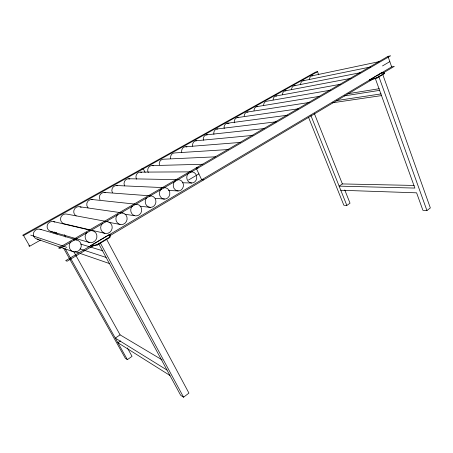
<?xml version="1.0" encoding="UTF-8"?>
<svg xmlns="http://www.w3.org/2000/svg" width="453" height="453" viewBox="0 0 453 453"><rect width="100%" height="100%" fill="white"/><g stroke="black" fill="none" stroke-linecap="round" stroke-linejoin="round"><path stroke-width="0.68" d="M109.773 237.565L110.373 235.135L109.332 234.529L90.764 245.566L91.761 246.211L97.276 245.028L109.773 237.565L110.153 234.722M98.697 243.731L180.639 395.259L183.567 397.219L188.935 393.102L106.449 238.997M340.775 190.254L416.596 192.825L422.904 210.294L426.941 210.549L430.35 207.933L382.666 74.235M63.494 248.018L125.339 358.283L127.367 359.642L132.044 356.358L127.344 347.904M308.51 117.225L343.844 205.232L346.845 205.424L350.027 203.187L344.761 189.937M120.526 340.899L117.882 342.706L169.932 375.458M162.242 359.948L120.085 334.858L115.3 338.102L167.01 370.056M414.127 185.441L342.372 183.935L339.127 186.132L414.88 188.074L375.231 78.239M90.764 245.566L91.534 245.798L97.044 244.609L109.552 237.146M369.722 79.768L376.902 77.673L384.569 73.097L384.693 73.454L377.032 78.029L369.846 80.124L369.722 79.768L381.166 72.967L382.479 72.718L384.569 73.097M382.785 73.205L394.32 66.336L391.669 66.857L65.679 260.651L67.084 261.217L93.199 245.662M369.846 80.124L372.043 78.816M377.508 75.572L379.127 74.603M109.598 235.9L373.074 78.986M188.482 180.034L198.907 173.901M382.508 65.923L389.829 61.619M28.765 245.815L29.734 246.2L40.793 239.92M53.08 232.944L54.309 232.247M317.525 71.682L315.543 72.118L22.65 235.243L23.59 235.577L317.525 71.682L318.731 74.796M311.964 75.827L379.235 61.625M303.148 80.753L370.435 66.999M294.19 85.759L360.764 72.622M285.079 90.849L350.911 78.358M275.815 96.019L340.18 84.326M330.628 90.158L266.392 101.285A4.309 3.545 82.3 0 0 263.64 105.17M256.806 106.636L319.484 96.347M347.915 93.731L379.212 88.72M344.274 95.906L379.603 90.362M247.055 112.084L309.529 102.435M336.511 100.583L381.081 93.907M332.479 102.78L381.5 95.606M237.134 117.627L298.652 108.76M227.038 123.267L287.559 115.209M216.761 129.009L276.234 121.8M206.302 134.852L264.665 128.522M195.651 140.798L252.87 135.39M185.872 146.761L240.594 142.401M228.295 149.535L174.847 152.921A4.626 4.196 83.9 0 0 170.673 158.561M215.73 156.817L163.618 159.201A4.666 4.275 84.5 0 0 159.371 164.915M152.174 165.594L202.893 164.258M141.863 168.844L143.312 168.822L145.113 172.44M198.154 167.938L196.115 167.967L201.676 179.801L203.731 179.841M140.515 172.112L190.475 171.863M128.635 178.754L176.359 179.637M182.536 182.763L191.67 183.018M116.523 185.526L163.34 187.616M168.448 190.441L178.261 190.956M104.179 192.429L150.69 195.866M155.47 198.346L164.541 199.082M91.585 199.467L134.92 204.093M140.107 206.223L150.509 207.389M80.011 206.811L123.063 213.012M124.994 214.269L134.728 215.707M108.041 221.783L66.936 214.133A5.068 4.972 -43.2 0 0 60.736 217.729A5.068 4.972 -43.2 0 0 64.247 223.844L89.745 229.801M108.992 222.355L119.994 224.422M91.121 230.124L104.903 233.34M53.601 221.596L92.65 230.764M50.861 231.415L89.451 242.48M39.989 229.212L74.201 239.184M75.543 239.575L76.88 239.971M80.713 244.088L102.831 250.826M80.079 248.929L106.098 257.417M30.725 235.113L66.868 247.355M74.887 251.602L78.867 252.978M80.198 253.437L109.411 263.533M37.203 239.15L73.624 251.84M23.59 235.577L29.734 246.2M56.081 232.378L57.078 234.156M65.272 248.776L127.367 359.642M54.513 231.998L55.549 233.85M64.349 234.688L65.662 237.049M73.907 251.874L120.085 334.858M91.534 245.798L91.761 246.211M97.044 244.609L97.276 245.028M100.424 243.148L183.567 397.219M109.332 234.529L109.552 234.943M310.928 115.617L346.845 205.424M314.405 113.635L342.372 183.935M371.024 79.535L371.149 79.892M376.902 77.673L377.032 78.029M378.957 76.88L426.941 210.549M382.479 72.718L382.604 73.069M381.166 72.967L381.29 73.318M388.215 57.016L391.669 66.857M190.583 172.004A5.583 5.006 89.2 0 1 196.727 178.074A5.583 5.006 89.2 0 1 189.53 182.429A5.583 5.006 89.2 0 1 188.301 173.38M136.546 179.139A4.745 4.451 86.2 0 1 136.942 173.873A4.745 4.451 86.2 0 1 141.664 172.31M254.008 110.566A4.343 3.613 82.4 0 1 257.751 106.58M291.568 89.507A4.213 3.364 82.2 0 1 295.067 85.719M135.362 204.326A5.832 5.493 -81.5 0 1 141.63 210.922A5.832 5.493 -81.5 0 1 133.646 215.271A5.832 5.493 -81.5 0 1 132.395 205.945M88.075 207.87A4.926 4.813 -78.2 0 1 92.831 199.643M177.129 179.835A5.64 5.119 -89.4 0 1 183.357 186.415A5.64 5.119 -89.4 0 1 175.3 189.864A5.64 5.119 -89.4 0 1 175.883 180.373M124.592 185.866A4.79 4.536 87.7 0 1 129.807 178.946M99.983 199.716A4.875 4.723 -85.9 0 1 105.396 192.61M149.297 196.047A5.764 5.368 -85.1 0 1 155.928 202.01A5.764 5.368 -85.1 0 1 148.493 206.964A5.764 5.368 -85.1 0 1 146.534 197.887M234.348 122.797A4.411 3.749 82.5 0 1 238.108 117.559M163.374 187.848A5.702 5.243 -87.6 0 1 169.784 194.292A5.702 5.243 -87.6 0 1 161.766 198.188A5.702 5.243 -87.6 0 1 161.704 188.658M112.406 192.723A4.83 4.632 -89.9 0 1 117.718 185.713M300.571 84.462A4.185 3.307 82.2 0 1 304.014 80.719M309.422 79.496A4.151 3.25 82.2 0 1 312.813 75.798M282.412 94.643A4.247 3.426 82.2 0 1 285.973 90.804M148.273 172.536A4.706 4.36 85.2 0 1 148.669 167.321A4.706 4.36 85.2 0 1 153.301 165.798M105.051 221.817A5.991 5.736 -68.7 0 1 112.185 228.001A5.991 5.736 -68.7 0 1 103.918 232.989A5.991 5.736 -68.7 0 1 102.429 223.397M203.369 140.198A4.519 3.964 83 0 1 207.332 134.762M73.743 240.05A6.206 5.957 -48.5 0 1 81.263 246.268A6.206 5.957 -48.5 0 1 72.582 251.494A6.206 5.957 -48.5 0 1 70.991 241.709M38.556 239.286A5.272 5.079 -25.3 0 1 33.528 232.961A5.272 5.079 -25.3 0 1 41.24 229.705M192.672 146.211A4.553 4.037 83.2 0 1 196.698 140.707M120.147 213.023A5.906 5.617 -76.2 0 1 127.106 219.19A5.906 5.617 -76.2 0 1 119.031 224.059A5.906 5.617 -76.2 0 1 117.587 214.569M76.183 215.934A4.983 4.904 -62.7 0 1 74.439 209.144A4.983 4.904 -62.7 0 1 81.189 207.31M224.201 128.493A4.445 3.817 82.6 0 1 225.288 124.286A4.445 3.817 82.6 0 1 229.02 123.42M213.878 134.298A4.479 3.89 82.8 0 1 217.774 128.929M273.108 99.858A4.275 3.482 82.3 0 1 276.726 95.974M244.212 116.059A4.377 3.681 82.4 0 1 248.012 112.021M181.772 152.333A4.592 4.117 83.5 0 1 182.921 147.95A4.592 4.117 83.5 0 1 186.936 146.97M90.09 230.702A6.093 5.855 -58.8 0 1 96.863 237.372A6.093 5.855 -58.8 0 1 88.29 242.055A6.093 5.855 -58.8 0 1 86.902 232.44M52.191 231.562A5.164 5.028 -31.2 0 1 47.271 225.266A5.164 5.028 -31.2 0 1 54.83 222.089M387.983 56.359L58.545 247.995L59.921 248.482L390.628 55.781L387.983 56.359"/></g></svg>
